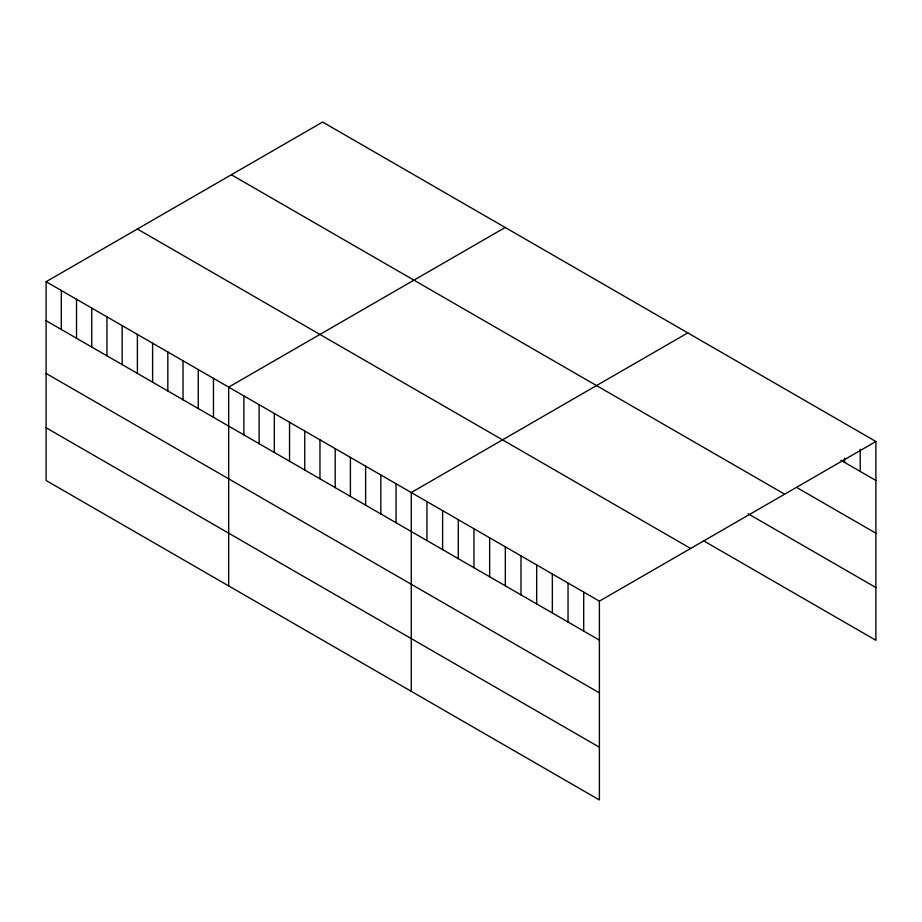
<?xml version="1.0" encoding="UTF-8"?>
<svg xmlns="http://www.w3.org/2000/svg" width="922" height="922" viewBox="0 0 922 922"><rect width="100%" height="100%" fill="white"/><g stroke="black" fill="none" stroke-linecap="round" stroke-linejoin="round"><path stroke-width="1.38" d="M46.1 281.717L599.381 601.144L599.381 799.939L46.1 480.5L46.1 281.717L322.619 122.061L875.9 441.5L875.9 640.283L703.463 540.73M505.198 227.48L228.679 387.125L228.679 585.908M687.789 332.888L411.27 492.544L411.27 691.327M599.381 601.144L875.9 441.5M840.933 460.285L875.9 480.477M797.518 487.957L875.9 533.216M231.364 174.754L784.645 494.18M748.076 513.75L875.9 587.545M137.355 229.025L690.636 548.463M46.1 320.695L599.381 640.122M46.1 373.433L599.381 692.86M46.1 427.762L599.381 747.2M860.226 449.152L860.226 471.43M844.552 458.199L844.552 462.383M583.707 592.097L583.707 631.074M568.033 583.05L568.033 622.027M552.347 573.991L552.347 612.969M536.673 564.944L536.673 603.922M520.999 555.897L520.999 594.874M505.325 546.838L505.325 585.827M489.651 537.791L489.651 576.769M473.966 528.744L473.966 567.722M458.292 519.697L458.292 558.674M442.618 510.638L442.618 549.616M426.944 501.591L426.944 540.569M396.045 483.75L396.045 522.739M380.832 474.968L380.832 513.946M365.619 466.186L365.619 505.164M350.406 457.404L350.406 496.382M335.193 448.622L335.193 487.6M319.969 439.829L319.969 478.806M304.756 431.047L304.756 470.024M289.543 422.264L289.543 461.242M274.33 413.482L274.33 452.46M259.117 404.7L259.117 443.678M243.904 395.907L243.904 434.884M213.466 378.343L213.466 417.32M198.253 369.561L198.253 408.538M183.04 360.779L183.04 399.756M167.827 351.985L167.827 390.963M152.603 343.203L152.603 382.181M137.39 334.421L137.39 373.398M122.177 325.639L122.177 364.616M106.964 316.857L106.964 355.834M91.751 308.063L91.751 347.041M76.526 299.281L76.526 338.259M61.313 290.499L61.313 329.477"/></g></svg>
